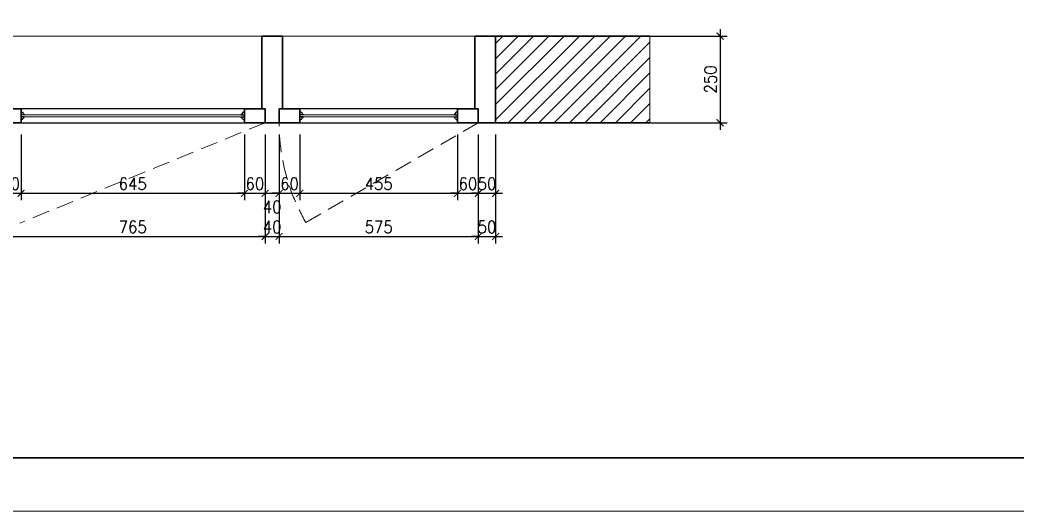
# Model space of a CAD drawing. Header units: millimetres. Extents: x -529782 to -142003, y -492574 to -273331.
# Drawn here: x -229954 to -227075, y -429971 to -428554 of the extents above; entities that cross this region are included whole.
import ezdxf

# ---------------------------------------------------------------- set-up
doc = ezdxf.new("R2010")
doc.units = ezdxf.units.MM
doc.header["$LTSCALE"] = 500
doc.header["$MEASUREMENT"] = 0
doc.header["$PDMODE"] = 3
doc.linetypes.add('HIDDEN', pattern=[0.375, 0.25, -0.125])
doc.layers.get('0').update_dxf_attribs({"linetype": 'CONTINUOUS', "lineweight": 13})
doc.layers.get('Defpoints').update_dxf_attribs({"color": 255, "linetype": 'CONTINUOUS', "lineweight": 13})
for name, color, linetype, lineweight in [('1.cat 30', 30, 'CONTINUOUS', 35), ('2.thay 145', 145, 'CONTINUOUS', 18), ('3.manh 08', 8, 'CONTINUOUS', 9), ('6.khuat 75', 75, 'HIDDEN', 18), ('CA.dim 08', 251, 'CONTINUOUS', 13)]:
    doc.layers.add(name, color=color, linetype=linetype, lineweight=lineweight)
for name, color, linetype in [('HACH', 250, 'CONTINUOUS'), ('HATCH', 150, 'CONTINUOUS'), ('THAY', 7, 'CONTINUOUS')]:
    doc.layers.add(name, color=color, linetype=linetype)
doc.styles.get("Standard").update_dxf_attribs({"font": 'txt.shx', "width": 0.9})
doc.dimstyles.new('CA 20', dxfattribs={"dimscale": 0, "dimtxt": 35, "dimasz": 20, "dimexe": 20, "dimexo": 0, "dimgap": 10, "dimtad": 1, "dimdec": 0, "dimzin": 0, "dimdsep": 46, "dimtxsty": 'Standard', "dimblk": 'ARCHTICK', "dimcen": 0.09, "dimdle": 20, "dimclrd": 256, "dimclre": 256, "dimclrt": 7, "dimadec": 0, "dimazin": 0, "dimtfac": 1, "dimtdec": 0, "dimtix": 1, "dimtmove": 2, "dimatfit": 3, "dimldrblk": 'DOT', "dimfxl": 1, "dimtolj": 1, "dimtzin": 0, "dimarcsym": 0})

# ---------------------------------------------------------------- blocks, each defined once
blk = doc.blocks.new('khung co loan')
at = {"layer": '1.cat 30'}
blk.add_lwpolyline([(1158.3, -14553.5), (1158.3, -303.5), (20658.3, -303.5), (20658.3, -14553.5)], close=True, dxfattribs=at)
at = {"layer": '3.manh 08'}
blk.add_lwpolyline([(0, -14850), (21000, -14850), (21000, 0), (0, 0)], close=True, dxfattribs=at)
blk = doc.blocks.new('_ArchTick')
at = {"color": 1, "linetype": 'ByBlock', "const_width": 0.15}
blk.add_lwpolyline([(-0.5, -0.5), (0.5, 0.5)], dxfattribs=at)
blk = doc.blocks.new('*D1450')
at = {"layer": 'CA.dim 08', "lineweight": -2, "transparency": 16777216}
for p, q in [((-228357.8, -428601), (-227912.6, -428601)), ((-227932.6, -428581), (-227932.6, -428871)), ((-228357.8, -428851), (-227912.6, -428851))]:
    blk.add_line(p, q, dxfattribs=at)
at = {"layer": 'Defpoints', "color": 0, "transparency": 16777216}
for p in [(-228357.8, -428601), (-228357.8, -428851), (-227932.6, -428851)]:
    blk.add_point(p, dxfattribs=at)
at = {"layer": 'CA.dim 08', "lineweight": -2, "transparency": 16777216, "xscale": 20, "yscale": 20, "zscale": 20}
for p, rotation in [((-227932.6, -428601), 90), ((-227932.6, -428851), 270)]:
    blk.add_blockref('_ArchTick', p, dxfattribs=dict(at, rotation=rotation))
at = {"layer": 'CA.dim 08', "color": 7, "transparency": 16777216, "insert": (-227960.1, -428726), "char_height": 35, "attachment_point": 5, "rotation": 90}
blk.add_mtext('\\A1;250', dxfattribs=at)
blk = doc.blocks.new('_DOT')
at = {"color": 1, "linetype": 'ByBlock'}
blk.add_line((-0.5, 0), (-1, 0), dxfattribs=at)
at = {"color": 1, "linetype": 'ByBlock', "const_width": 0.5}
blk.add_lwpolyline([(-0.25, 0, 1), (0.25, 0, 1)], format="xyb", close=True, dxfattribs=at)
blk = doc.blocks.new('*D1470')
at = {"layer": 'CA.dim 08', "lineweight": -2, "transparency": 16777216}
for p, q in [((-230010.6, -428884.8), (-230010.6, -429074.7)), ((-229950.6, -428884.8), (-229950.6, -429074.7)), ((-230010.6, -429054.7), (-230030.6, -429054.7)), ((-230010.6, -429054.7), (-229950.6, -429054.7)), ((-229950.6, -429054.7), (-229930.6, -429054.7))]:
    blk.add_line(p, q, dxfattribs=at)
at = {"layer": 'Defpoints', "color": 0, "transparency": 16777216}
for p in [(-230010.6, -428884.8), (-229950.6, -428884.8), (-229950.6, -429054.7)]:
    blk.add_point(p, dxfattribs=at)
at = {"layer": 'CA.dim 08', "lineweight": -2, "transparency": 16777216, "xscale": 20, "yscale": 20, "zscale": 20}
blk.add_blockref('_ArchTick', (-230010.6, -429054.7), dxfattribs=at)
at = {"layer": 'CA.dim 08', "lineweight": -2, "transparency": 16777216, "xscale": 20, "yscale": 20, "zscale": 20, "rotation": 180}
blk.add_blockref('_ArchTick', (-229950.6, -429054.7), dxfattribs=at)
at = {"layer": 'CA.dim 08', "color": 7, "transparency": 16777216, "insert": (-229980.6, -429027.2), "char_height": 35, "attachment_point": 5}
blk.add_mtext('\\A1;60', dxfattribs=at)
blk = doc.blocks.new('*D1471')
at = {"layer": 'CA.dim 08', "lineweight": -2, "transparency": 16777216}
for p, q in [((-229950.6, -428884.8), (-229950.6, -429074.7)), ((-229305.6, -428884.8), (-229305.6, -429074.7)), ((-229970.6, -429054.7), (-229285.6, -429054.7))]:
    blk.add_line(p, q, dxfattribs=at)
at = {"layer": 'Defpoints', "color": 0, "transparency": 16777216}
for p in [(-229950.6, -428884.8), (-229305.6, -428884.8), (-229305.6, -429054.7)]:
    blk.add_point(p, dxfattribs=at)
at = {"layer": 'CA.dim 08', "lineweight": -2, "transparency": 16777216, "xscale": 20, "yscale": 20, "zscale": 20, "rotation": 180}
blk.add_blockref('_ArchTick', (-229950.6, -429054.7), dxfattribs=at)
at = {"layer": 'CA.dim 08', "lineweight": -2, "transparency": 16777216, "xscale": 20, "yscale": 20, "zscale": 20}
blk.add_blockref('_ArchTick', (-229305.6, -429054.7), dxfattribs=at)
at = {"layer": 'CA.dim 08', "color": 7, "transparency": 16777216, "insert": (-229628.1, -429027.2), "char_height": 35, "attachment_point": 5}
blk.add_mtext('\\A1;645', dxfattribs=at)
blk = doc.blocks.new('*D1472')
at = {"layer": 'CA.dim 08', "lineweight": -2, "transparency": 16777216}
for p, q in [((-229305.6, -428884.8), (-229305.6, -429074.7)), ((-229245.6, -428884.8), (-229245.6, -429074.7)), ((-229305.6, -429054.7), (-229325.6, -429054.7)), ((-229305.6, -429054.7), (-229245.6, -429054.7)), ((-229245.6, -429054.7), (-229225.6, -429054.7))]:
    blk.add_line(p, q, dxfattribs=at)
at = {"layer": 'Defpoints', "color": 0, "transparency": 16777216}
for p in [(-229305.6, -428884.8), (-229245.6, -428884.8), (-229245.6, -429054.7)]:
    blk.add_point(p, dxfattribs=at)
at = {"layer": 'CA.dim 08', "lineweight": -2, "transparency": 16777216, "xscale": 20, "yscale": 20, "zscale": 20}
blk.add_blockref('_ArchTick', (-229305.6, -429054.7), dxfattribs=at)
at = {"layer": 'CA.dim 08', "lineweight": -2, "transparency": 16777216, "xscale": 20, "yscale": 20, "zscale": 20, "rotation": 180}
blk.add_blockref('_ArchTick', (-229245.6, -429054.7), dxfattribs=at)
at = {"layer": 'CA.dim 08', "color": 7, "transparency": 16777216, "insert": (-229275.6, -429027.2), "char_height": 35, "attachment_point": 5}
blk.add_mtext('\\A1;60', dxfattribs=at)
blk = doc.blocks.new('*D1473')
at = {"layer": 'CA.dim 08', "lineweight": -2, "transparency": 16777216}
for p, q in [((-229245.6, -428884.8), (-229245.6, -429074.7)), ((-229205.6, -428884.8), (-229205.6, -429074.7)), ((-229265.6, -429054.7), (-229185.6, -429054.7))]:
    blk.add_line(p, q, dxfattribs=at)
at = {"layer": 'Defpoints', "color": 0, "transparency": 16777216}
for p in [(-229245.6, -428884.8), (-229205.6, -428884.8), (-229205.6, -429054.7)]:
    blk.add_point(p, dxfattribs=at)
at = {"layer": 'CA.dim 08', "lineweight": -2, "transparency": 16777216, "xscale": 20, "yscale": 20, "zscale": 20, "rotation": 180}
blk.add_blockref('_ArchTick', (-229245.6, -429054.7), dxfattribs=at)
at = {"layer": 'CA.dim 08', "lineweight": -2, "transparency": 16777216, "xscale": 20, "yscale": 20, "zscale": 20}
blk.add_blockref('_ArchTick', (-229205.6, -429054.7), dxfattribs=at)
at = {"layer": 'CA.dim 08', "color": 7, "transparency": 16777216, "insert": (-229225.6, -429094), "char_height": 35, "attachment_point": 5}
blk.add_mtext('\\A1;40', dxfattribs=at)
blk = doc.blocks.new('*D1474')
at = {"layer": 'CA.dim 08', "lineweight": -2, "transparency": 16777216}
for p, q in [((-229205.6, -428884.8), (-229205.6, -429074.7)), ((-229145.6, -428884.8), (-229145.6, -429074.7)), ((-229205.6, -429054.7), (-229225.6, -429054.7)), ((-229205.6, -429054.7), (-229145.6, -429054.7)), ((-229145.6, -429054.7), (-229125.6, -429054.7))]:
    blk.add_line(p, q, dxfattribs=at)
at = {"layer": 'Defpoints', "color": 0, "transparency": 16777216}
for p in [(-229205.6, -428884.8), (-229145.6, -428884.8), (-229145.6, -429054.7)]:
    blk.add_point(p, dxfattribs=at)
at = {"layer": 'CA.dim 08', "lineweight": -2, "transparency": 16777216, "xscale": 20, "yscale": 20, "zscale": 20}
blk.add_blockref('_ArchTick', (-229205.6, -429054.7), dxfattribs=at)
at = {"layer": 'CA.dim 08', "lineweight": -2, "transparency": 16777216, "xscale": 20, "yscale": 20, "zscale": 20, "rotation": 180}
blk.add_blockref('_ArchTick', (-229145.6, -429054.7), dxfattribs=at)
at = {"layer": 'CA.dim 08', "color": 7, "transparency": 16777216, "insert": (-229175.6, -429027.2), "char_height": 35, "attachment_point": 5}
blk.add_mtext('\\A1;60', dxfattribs=at)
blk = doc.blocks.new('*D1475')
at = {"layer": 'CA.dim 08', "lineweight": -2, "transparency": 16777216}
for p, q in [((-229145.6, -428884.8), (-229145.6, -429074.7)), ((-228690.6, -428884.8), (-228690.6, -429074.7)), ((-229165.6, -429054.7), (-228670.6, -429054.7))]:
    blk.add_line(p, q, dxfattribs=at)
at = {"layer": 'Defpoints', "color": 0, "transparency": 16777216}
for p in [(-229145.6, -428884.8), (-228690.6, -428884.8), (-228690.6, -429054.7)]:
    blk.add_point(p, dxfattribs=at)
at = {"layer": 'CA.dim 08', "lineweight": -2, "transparency": 16777216, "xscale": 20, "yscale": 20, "zscale": 20, "rotation": 180}
blk.add_blockref('_ArchTick', (-229145.6, -429054.7), dxfattribs=at)
at = {"layer": 'CA.dim 08', "lineweight": -2, "transparency": 16777216, "xscale": 20, "yscale": 20, "zscale": 20}
blk.add_blockref('_ArchTick', (-228690.6, -429054.7), dxfattribs=at)
at = {"layer": 'CA.dim 08', "color": 7, "transparency": 16777216, "insert": (-228918.1, -429027.2), "char_height": 35, "attachment_point": 5}
blk.add_mtext('\\A1;455', dxfattribs=at)
blk = doc.blocks.new('*D1476')
at = {"layer": 'CA.dim 08', "lineweight": -2, "transparency": 16777216}
for p, q in [((-228690.6, -428884.8), (-228690.6, -429074.7)), ((-228630.6, -428884.8), (-228630.6, -429074.7)), ((-228690.6, -429054.7), (-228710.6, -429054.7)), ((-228690.6, -429054.7), (-228630.6, -429054.7)), ((-228630.6, -429054.7), (-228610.6, -429054.7))]:
    blk.add_line(p, q, dxfattribs=at)
at = {"layer": 'Defpoints', "color": 0, "transparency": 16777216}
for p in [(-228690.6, -428884.8), (-228630.6, -428884.8), (-228630.6, -429054.7)]:
    blk.add_point(p, dxfattribs=at)
at = {"layer": 'CA.dim 08', "lineweight": -2, "transparency": 16777216, "xscale": 20, "yscale": 20, "zscale": 20}
blk.add_blockref('_ArchTick', (-228690.6, -429054.7), dxfattribs=at)
at = {"layer": 'CA.dim 08', "lineweight": -2, "transparency": 16777216, "xscale": 20, "yscale": 20, "zscale": 20, "rotation": 180}
blk.add_blockref('_ArchTick', (-228630.6, -429054.7), dxfattribs=at)
at = {"layer": 'CA.dim 08', "color": 7, "transparency": 16777216, "insert": (-228660.6, -429027.2), "char_height": 35, "attachment_point": 5}
blk.add_mtext('\\A1;60', dxfattribs=at)
blk = doc.blocks.new('*D1477')
at = {"layer": 'CA.dim 08', "lineweight": -2, "transparency": 16777216}
for p, q in [((-228630.6, -428884.8), (-228630.6, -429074.7)), ((-228580.6, -428884.8), (-228580.6, -429074.7)), ((-228630.6, -429054.7), (-228650.6, -429054.7)), ((-228630.6, -429054.7), (-228580.6, -429054.7)), ((-228580.6, -429054.7), (-228560.6, -429054.7))]:
    blk.add_line(p, q, dxfattribs=at)
at = {"layer": 'Defpoints', "color": 0, "transparency": 16777216}
for p in [(-228630.6, -428884.8), (-228580.6, -428884.8), (-228580.6, -429054.7)]:
    blk.add_point(p, dxfattribs=at)
at = {"layer": 'CA.dim 08', "lineweight": -2, "transparency": 16777216, "xscale": 20, "yscale": 20, "zscale": 20}
blk.add_blockref('_ArchTick', (-228630.6, -429054.7), dxfattribs=at)
at = {"layer": 'CA.dim 08', "lineweight": -2, "transparency": 16777216, "xscale": 20, "yscale": 20, "zscale": 20, "rotation": 180}
blk.add_blockref('_ArchTick', (-228580.6, -429054.7), dxfattribs=at)
at = {"layer": 'CA.dim 08', "color": 7, "transparency": 16777216, "insert": (-228605.6, -429027.2), "char_height": 35, "attachment_point": 5}
blk.add_mtext('\\A1;50', dxfattribs=at)
blk = doc.blocks.new('*D1482')
at = {"layer": 'CA.dim 08', "lineweight": -2, "transparency": 16777216}
for p, q in [((-230010.6, -428884.8), (-230010.6, -429199.2)), ((-229245.6, -428884.8), (-229245.6, -429199.2)), ((-230030.6, -429179.2), (-229225.6, -429179.2))]:
    blk.add_line(p, q, dxfattribs=at)
at = {"layer": 'Defpoints', "color": 0, "transparency": 16777216}
for p in [(-230010.6, -428884.8), (-229245.6, -428884.8), (-229245.6, -429179.2)]:
    blk.add_point(p, dxfattribs=at)
at = {"layer": 'CA.dim 08', "lineweight": -2, "transparency": 16777216, "xscale": 20, "yscale": 20, "zscale": 20, "rotation": 180}
blk.add_blockref('_ArchTick', (-230010.6, -429179.2), dxfattribs=at)
at = {"layer": 'CA.dim 08', "lineweight": -2, "transparency": 16777216, "xscale": 20, "yscale": 20, "zscale": 20}
blk.add_blockref('_ArchTick', (-229245.6, -429179.2), dxfattribs=at)
at = {"layer": 'CA.dim 08', "color": 7, "transparency": 16777216, "insert": (-229628.1, -429151.7), "char_height": 35, "attachment_point": 5}
blk.add_mtext('\\A1;765', dxfattribs=at)
blk = doc.blocks.new('*D1483')
at = {"layer": 'CA.dim 08', "lineweight": -2, "transparency": 16777216}
for p, q in [((-229245.6, -428884.8), (-229245.6, -429199.2)), ((-229205.6, -428884.8), (-229205.6, -429199.2)), ((-229245.6, -429179.2), (-229265.6, -429179.2)), ((-229245.6, -429179.2), (-229205.6, -429179.2)), ((-229205.6, -429179.2), (-229185.6, -429179.2))]:
    blk.add_line(p, q, dxfattribs=at)
at = {"layer": 'Defpoints', "color": 0, "transparency": 16777216}
for p in [(-229245.6, -428884.8), (-229205.6, -428884.8), (-229205.6, -429179.2)]:
    blk.add_point(p, dxfattribs=at)
at = {"layer": 'CA.dim 08', "lineweight": -2, "transparency": 16777216, "xscale": 20, "yscale": 20, "zscale": 20}
blk.add_blockref('_ArchTick', (-229245.6, -429179.2), dxfattribs=at)
at = {"layer": 'CA.dim 08', "lineweight": -2, "transparency": 16777216, "xscale": 20, "yscale": 20, "zscale": 20, "rotation": 180}
blk.add_blockref('_ArchTick', (-229205.6, -429179.2), dxfattribs=at)
at = {"layer": 'CA.dim 08', "color": 7, "transparency": 16777216, "insert": (-229225.6, -429151.7), "char_height": 35, "attachment_point": 5}
blk.add_mtext('\\A1;40', dxfattribs=at)
blk = doc.blocks.new('*D1484')
at = {"layer": 'CA.dim 08', "lineweight": -2, "transparency": 16777216}
for p, q in [((-229205.6, -428884.8), (-229205.6, -429199.2)), ((-228630.6, -428884.8), (-228630.6, -429199.2)), ((-229225.6, -429179.2), (-228610.6, -429179.2))]:
    blk.add_line(p, q, dxfattribs=at)
at = {"layer": 'Defpoints', "color": 0, "transparency": 16777216}
for p in [(-229205.6, -428884.8), (-228630.6, -428884.8), (-228630.6, -429179.2)]:
    blk.add_point(p, dxfattribs=at)
at = {"layer": 'CA.dim 08', "lineweight": -2, "transparency": 16777216, "xscale": 20, "yscale": 20, "zscale": 20, "rotation": 180}
blk.add_blockref('_ArchTick', (-229205.6, -429179.2), dxfattribs=at)
at = {"layer": 'CA.dim 08', "lineweight": -2, "transparency": 16777216, "xscale": 20, "yscale": 20, "zscale": 20}
blk.add_blockref('_ArchTick', (-228630.6, -429179.2), dxfattribs=at)
at = {"layer": 'CA.dim 08', "color": 7, "transparency": 16777216, "insert": (-228918.1, -429151.7), "char_height": 35, "attachment_point": 5}
blk.add_mtext('\\A1;575', dxfattribs=at)
blk = doc.blocks.new('*D1485')
at = {"layer": 'CA.dim 08', "lineweight": -2, "transparency": 16777216}
for p, q in [((-228630.6, -428884.8), (-228630.6, -429199.2)), ((-228580.6, -428884.8), (-228580.6, -429199.2)), ((-228630.6, -429179.2), (-228650.6, -429179.2)), ((-228630.6, -429179.2), (-228580.6, -429179.2)), ((-228580.6, -429179.2), (-228560.6, -429179.2))]:
    blk.add_line(p, q, dxfattribs=at)
at = {"layer": 'Defpoints', "color": 0, "transparency": 16777216}
for p in [(-228630.6, -428884.8), (-228580.6, -428884.8), (-228580.6, -429179.2)]:
    blk.add_point(p, dxfattribs=at)
at = {"layer": 'CA.dim 08', "lineweight": -2, "transparency": 16777216, "xscale": 20, "yscale": 20, "zscale": 20}
blk.add_blockref('_ArchTick', (-228630.6, -429179.2), dxfattribs=at)
at = {"layer": 'CA.dim 08', "lineweight": -2, "transparency": 16777216, "xscale": 20, "yscale": 20, "zscale": 20, "rotation": 180}
blk.add_blockref('_ArchTick', (-228580.6, -429179.2), dxfattribs=at)
at = {"layer": 'CA.dim 08', "color": 7, "transparency": 16777216, "insert": (-228605.6, -429151.7), "char_height": 35, "attachment_point": 5}
blk.add_mtext('\\A1;50', dxfattribs=at)

msp = doc.modelspace()

# ---------------------------------------------------------------- hatches: boundary and pattern name
at = {"layer": 'HACH'}
h = msp.add_hatch(dxfattribs=at)
h.set_pattern_fill('ANSI31', color=256, scale=250, style=0)
h.set_pattern_definition([(45, (-15549.51, 12583.536), (-22.097087, 22.097087), [])])
h.paths.add_polyline_path([(-228135.1, -428851), (-228135.1, -428601), (-228580.6, -428601), (-228580.6, -428851)])
h.paths.add_polyline_path([(-231480.6, -428851), (-231480.6, -428601), (-231886.3, -428601), (-231886.3, -428851)])

# ---------------------------------------------------------------- linework, layer by layer
at = {"layer": '1.cat 30', "ltscale": 4}
for p, q in [((-228580.6, -428601), (-228135.1, -428601)), ((-228580.6, -428601), (-228580.6, -428851)), ((-228580.6, -428601), (-228580.6, -428851)), ((-228580.6, -428851), (-228135.1, -428851))]:
    msp.add_line(p, q, dxfattribs=at)
for points in [[(-229255.6, -428601), (-229255.6, -428811)], [(-229195.6, -428811), (-229195.6, -428601), (-229255.6, -428601)], [(-228640.6, -428811), (-228640.6, -428601), (-228580.6, -428601), (-228580.6, -428851), (-228630.6, -428851)], [(-228630.6, -428851), (-228580.6, -428851), (-228580.6, -428601), (-228640.6, -428601), (-228640.6, -428811)], [(-229950.6, -428828), (-229950.6, -428811), (-230010.6, -428811), (-230010.6, -428851), (-229950.6, -428851), (-229950.6, -428828)], [(-229305.6, -428828), (-229305.6, -428811), (-229245.6, -428811), (-229245.6, -428851), (-229305.6, -428851), (-229305.6, -428828)], [(-229245.6, -428851), (-229245.6, -428811), (-229255.6, -428811)], [(-229255.6, -428811), (-229245.6, -428811), (-229245.6, -428851)], [(-229205.6, -428851), (-229205.6, -428811), (-229195.6, -428811)], [(-229145.6, -428828), (-229145.6, -428811), (-229205.6, -428811), (-229205.6, -428851), (-229145.6, -428851), (-229145.6, -428828)], [(-228690.6, -428828), (-228690.6, -428811), (-228630.6, -428811), (-228630.6, -428851), (-228690.6, -428851), (-228690.6, -428828)], [(-228640.6, -428811), (-228630.6, -428811), (-228630.6, -428851)], [(-229245.6, -428851), (-229205.6, -428851)]]:
    msp.add_lwpolyline(points, dxfattribs=at)
at = {"layer": '6.khuat 75', "ltscale": 0.4}
for p, q in [((-229245.6, -428851), (-229953.7, -429140.6)), ((-228630.6, -428851), (-229128.5, -429138.7))]:
    msp.add_line(p, q, dxfattribs=at)
msp.add_arc((-228630.6, -428851), 575, 176.011, 210.0211, dxfattribs=at)
at = {"layer": 'CA.dim 08'}
for p, q in [((-231420.6, -428601), (-228640.6, -428601)), ((-228135.1, -428601), (-228135.1, -428851))]:
    msp.add_line(p, q, dxfattribs=at)
for points in [[(-232961.2, -422287.1), (-222094.4, -422287.1), (-222094.4, -429971.5), (-232961.2, -429971.5)], [(-229950.6, -428828), (-229950.6, -428828), (-229305.6, -428828), (-229305.6, -428828), (-229305.6, -428834.2), (-229305.6, -428834.2), (-229950.6, -428834.2), (-229950.6, -428834.2)], [(-229145.6, -428828), (-229145.6, -428828), (-228690.6, -428828), (-228690.6, -428828), (-228690.6, -428834.2), (-228690.6, -428834.2), (-229145.6, -428834.2), (-229145.6, -428834.2)]]:
    msp.add_lwpolyline(points, close=True, dxfattribs=at)
at = {"layer": 'HATCH', "ltscale": 4}
for points in [[(-229950.6, -428828), (-229950.6, -428818.3), (-229948.8, -428818.3), (-229948.8, -428820, -0.386896), (-229943.9, -428825.6), (-229942.8, -428825.6), (-229942.8, -428826.5), (-229941.5, -428826.5), (-229941.5, -428828), (-229950.6, -428828)], [(-229305.6, -428828), (-229305.6, -428818.3), (-229307.5, -428818.3), (-229307.5, -428820, 0.386896), (-229312.3, -428825.6), (-229313.4, -428825.6), (-229313.4, -428826.5), (-229314.7, -428826.5), (-229314.7, -428828), (-229305.6, -428828)], [(-229145.6, -428828), (-229145.6, -428818.3), (-229143.8, -428818.3), (-229143.8, -428820, -0.386896), (-229138.9, -428825.6), (-229137.8, -428825.6), (-229137.8, -428826.5), (-229136.5, -428826.5), (-229136.5, -428828), (-229145.6, -428828)], [(-228690.6, -428828), (-228690.6, -428818.3), (-228692.5, -428818.3), (-228692.5, -428820, 0.386896), (-228697.3, -428825.6), (-228698.4, -428825.6), (-228698.4, -428826.5), (-228699.7, -428826.5), (-228699.7, -428828), (-228690.6, -428828)], [(-229950.6, -428834.2), (-229950.6, -428843.8), (-229948.8, -428843.8), (-229948.8, -428842.1, 0.386896), (-229943.9, -428836.6), (-229942.8, -428836.6), (-229942.8, -428835.6), (-229941.5, -428835.6), (-229941.5, -428834.2), (-229950.6, -428834.2)], [(-229305.6, -428834.2), (-229305.6, -428843.8), (-229307.5, -428843.8), (-229307.5, -428842.1, -0.386896), (-229312.3, -428836.6), (-229313.4, -428836.6), (-229313.4, -428835.6), (-229314.7, -428835.6), (-229314.7, -428834.2), (-229305.6, -428834.2)], [(-229145.6, -428834.2), (-229145.6, -428843.8), (-229143.8, -428843.8), (-229143.8, -428842.1, 0.386896), (-229138.9, -428836.6), (-229137.8, -428836.6), (-229137.8, -428835.6), (-229136.5, -428835.6), (-229136.5, -428834.2), (-229145.6, -428834.2)], [(-228690.6, -428834.2), (-228690.6, -428843.8), (-228692.5, -428843.8), (-228692.5, -428842.1, -0.386896), (-228697.3, -428836.6), (-228698.4, -428836.6), (-228698.4, -428835.6), (-228699.7, -428835.6), (-228699.7, -428834.2), (-228690.6, -428834.2)]]:
    msp.add_lwpolyline(points, format="xyb", dxfattribs=at)
at = {"layer": 'THAY'}
for points in [[(-229305.6, -428811), (-229305.6, -428811), (-229950.6, -428811), (-229950.6, -428811), (-229950.6, -428851), (-229950.6, -428851), (-229305.6, -428851), (-229305.6, -428851)], [(-228690.6, -428811), (-228690.6, -428811), (-229145.6, -428811), (-229145.6, -428811), (-229145.6, -428851), (-229145.6, -428851), (-228690.6, -428851), (-228690.6, -428851)]]:
    msp.add_lwpolyline(points, close=True, dxfattribs=at)

# ---------------------------------------------------------------- block references
at = {"layer": '2.thay 145', "xscale": 0.5174686212558299, "yscale": 0.5174686212558299, "zscale": 0.5174686212558299}
msp.add_blockref('khung co loan', (-232961.2, -422287.1), dxfattribs=at)

# ---------------------------------------------------------------- dimensions: what is measured, and where the dimension line sits
at = {"layer": 'CA.dim 08'}
dim = msp.add_linear_dim(base=(-227932.6, -428851), p1=(-228357.8, -428601), p2=(-228357.8, -428851), angle=90, dimstyle='CA 20', override={"dimscale": 1}, dxfattribs=at)
dim.commit()
dim.dimension.update_dxf_attribs({"geometry": '*D1450', "text_midpoint": (-227960.1, -428726)})
for base, p1, p2, picture, middle in [((-229950.6, -429054.7), (-230010.6, -428884.8), (-229950.6, -428884.8), '*D1470', (-229980.6, -429027.2)), ((-229245.6, -429179.2), (-230010.6, -428884.8), (-229245.6, -428884.8), '*D1482', (-229628.1, -429151.7)), ((-229305.6, -429054.7), (-229950.6, -428884.8), (-229305.6, -428884.8), '*D1471', (-229628.1, -429027.2)), ((-229245.6, -429054.7), (-229305.6, -428884.8), (-229245.6, -428884.8), '*D1472', (-229275.6, -429027.2)), ((-229205.6, -429179.2), (-229245.6, -428884.8), (-229205.6, -428884.8), '*D1483', (-229225.6, -429151.7)), ((-229145.6, -429054.7), (-229205.6, -428884.8), (-229145.6, -428884.8), '*D1474', (-229175.6, -429027.2)), ((-228630.6, -429179.2), (-229205.6, -428884.8), (-228630.6, -428884.8), '*D1484', (-228918.1, -429151.7)), ((-228690.6, -429054.7), (-229145.6, -428884.8), (-228690.6, -428884.8), '*D1475', (-228918.1, -429027.2)), ((-228630.6, -429054.7), (-228690.6, -428884.8), (-228630.6, -428884.8), '*D1476', (-228660.6, -429027.2)), ((-228580.6, -429054.7), (-228630.6, -428884.8), (-228580.6, -428884.8), '*D1477', (-228605.6, -429027.2)), ((-228580.6, -429179.2), (-228630.6, -428884.8), (-228580.6, -428884.8), '*D1485', (-228605.6, -429151.7))]:
    dim = msp.add_linear_dim(base=base, p1=p1, p2=p2, dimstyle='CA 20', override={"dimscale": 1}, dxfattribs=at)
    dim.commit()
    dim.dimension.update_dxf_attribs({"geometry": picture, "text_midpoint": middle})
dim = msp.add_linear_dim(base=(-229205.6, -429054.7), p1=(-229245.6, -428884.8), p2=(-229205.6, -428884.8), dimstyle='CA 20', override={"dimscale": 1}, dxfattribs=at)
dim.commit()
dim.dimension.update_dxf_attribs({"geometry": '*D1473', "text_midpoint": (-229225.6, -429094), "dimtype": 160})

doc.saveas('drawing.dxf')
